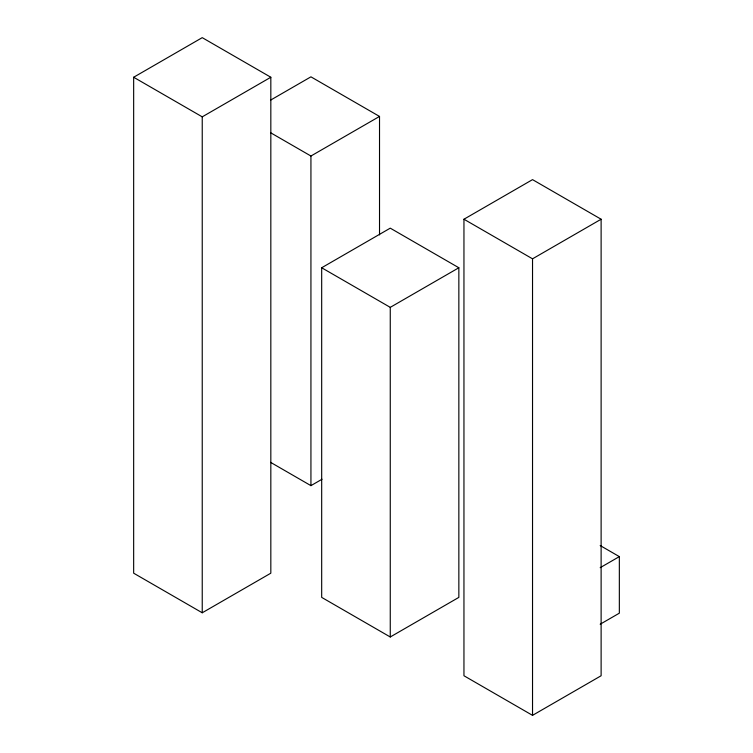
<?xml version="1.0" encoding="UTF-8"?>
<svg xmlns="http://www.w3.org/2000/svg" width="753" height="753" viewBox="0 0 753 753"><rect width="100%" height="100%" fill="white"/><g stroke="black" fill="none" stroke-linecap="round" stroke-linejoin="round"><path stroke-width="1.13" d="M133.657 77.248L202.237 37.65L270.826 77.248L270.826 573.184L202.237 612.782L133.657 573.184L133.657 77.248L202.237 116.847L270.826 77.248M270.591 100.121L310.933 76.834L379.521 116.433L379.521 234.908M270.591 132.735L310.933 156.022L379.521 116.433M321.682 267.757L390.261 228.159L458.85 267.757L458.85 597.383L390.261 636.982L321.682 597.383L321.682 267.757L390.261 307.356L458.85 267.757M463.952 219.227L532.531 179.628L601.12 219.227L601.12 675.752L532.531 715.35L463.952 675.752L463.952 219.227L532.531 258.825L601.12 219.227M270.591 462.351L310.933 485.647L322.03 479.237M600.188 567.677L619.342 556.618L619.342 613.168L600.188 624.228M600.188 545.548L619.342 556.618M532.531 258.825L532.531 715.35M390.261 307.356L390.261 636.982M310.933 156.022L310.933 485.647M202.237 116.847L202.237 612.782"/></g></svg>
